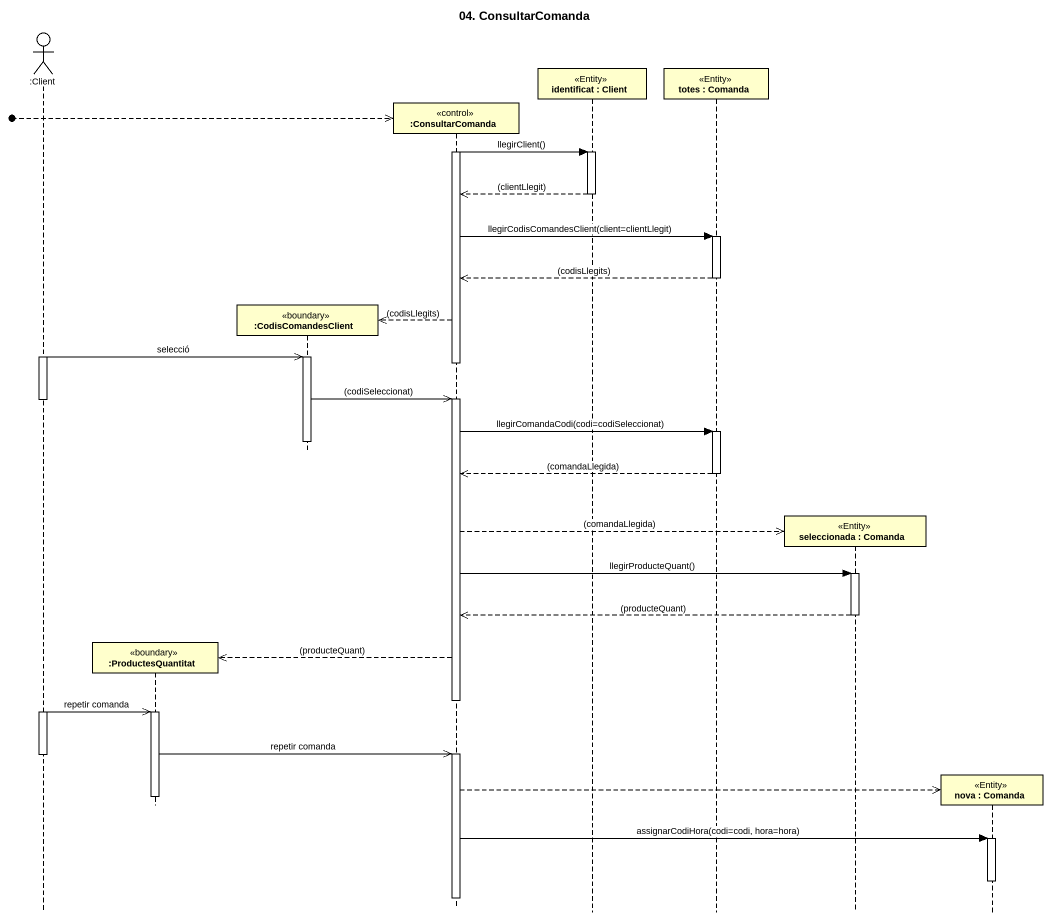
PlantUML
@startuml
title 04. ConsultarComanda
hide footbox
actor ":Client" as Client
participant ":ProductesQuantitat" as ProductesQuantitat <<boundary>>
participant ":CodisComandesClient" as CodisComandesClient <<boundary>>
participant ":ConsultarComanda" as ConsultarComanda <<control>>
participant "identificat : Client" as identificat <<Entity>>
participant "totes : Comanda" as totes <<Entity>>
participant "seleccionada : Comanda" as seleccionada <<Entity>>
participant "nova : Comanda" as nova <<Entity>>

[o-->> ConsultarComanda
activate ConsultarComanda
ConsultarComanda -> identificat : llegirClient()
activate identificat
identificat -->> ConsultarComanda : (clientLlegit)
deactivate identificat
ConsultarComanda -> totes : llegirCodisComandesClient(client=clientLlegit)
activate totes
totes -->> ConsultarComanda : (codisLlegits)
deactivate totes
ConsultarComanda -->> CodisComandesClient ** : (codisLlegits)
activate Client
Client ->> CodisComandesClient : selecció
activate CodisComandesClient
deactivate ConsultarComanda
CodisComandesClient ->> ConsultarComanda : (codiSeleccionat)
activate ConsultarComanda
deactivate Client
ConsultarComanda -> totes : llegirComandaCodi(codi=codiSeleccionat)
activate totes
deactivate CodisComandesClient
totes -->> ConsultarComanda : (comandaLlegida)
deactivate totes
ConsultarComanda -->> seleccionada ** : (comandaLlegida)
ConsultarComanda -> seleccionada : llegirProducteQuant()
activate seleccionada
seleccionada -->> ConsultarComanda : (producteQuant)
deactivate seleccionada
ConsultarComanda -->> ProductesQuantitat ** : (producteQuant)
deactivate ConsultarComanda
activate Client
Client ->> ProductesQuantitat : repetir comanda
activate ProductesQuantitat
ProductesQuantitat ->> ConsultarComanda : repetir comanda
activate ConsultarComanda
deactivate Client
ConsultarComanda -->> nova **
deactivate ProductesQuantitat
ConsultarComanda -> nova : assignarCodiHora(codi=codi, hora=hora)
activate nova
deactivate nova
deactivate ConsultarComanda
@enduml
